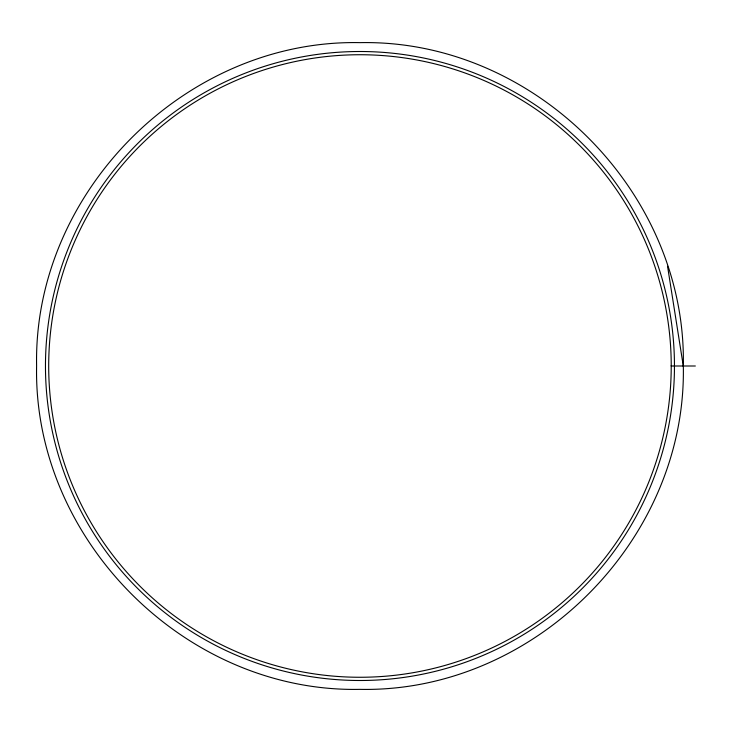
<?xml version="1.0" encoding="UTF-8"?>
<svg xmlns="http://www.w3.org/2000/svg" width="732" height="732" viewBox="0 0 732 732"><rect width="100%" height="100%" fill="white"/><g stroke="black" fill="none" stroke-linecap="round" stroke-linejoin="round"><path stroke-width="1.1" d="M683.322 366.183C686.726 540.179 533.774 692.966 359.778 689.361C185.782 692.774 32.995 539.823 36.6 365.817C33.187 191.821 186.138 39.034 360.135 42.639C534.14 39.226 686.918 192.177 683.322 366.183L667.547 266.247M671.271 366L695.354 366M671.226 365.817L671.18 371.243A311.265 311.265 0 0 1 201.364 633.83A311.265 311.265 0 0 1 205.738 95.627A311.265 311.265 0 0 1 671.226 365.817M674.456 366L674.41 371.49A314.504 314.504 0 0 1 201.126 637.444A314.504 314.504 0 0 1 201.126 94.556A314.504 314.504 0 0 1 674.41 360.51L674.456 366"/></g></svg>
